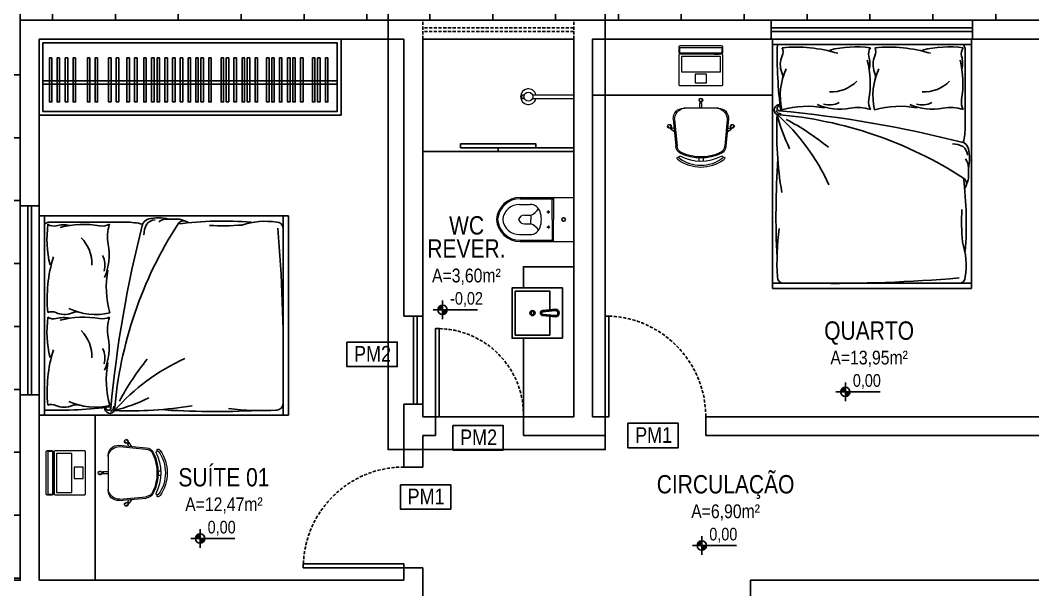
# Model space of a CAD drawing. Header units: millimetres. Extents: x -6300 to 1991, y -4770 to 4545.
# Drawn here: x -2070 to -1265, y -3165 to -2712 of the extents above; entities that cross this region are included whole.
import ezdxf
from ezdxf.enums import TextEntityAlignment as Align

# ---------------------------------------------------------------- set-up
doc = ezdxf.new("R2010")
doc.units = ezdxf.units.MM
doc.header["$LTSCALE"] = 20
doc.header["$MEASUREMENT"] = 0
doc.linetypes.add('HIDDEN2', pattern=[0.1875, 0.125, -0.0625])
doc.layers.get('0').update_dxf_attribs({"linetype": 'CONTINUOUS'})
doc.layers.add('E-Lay-9', color=9, linetype='CONTINUOUS', lineweight=9)
doc.layers.add('E-Txt-W', color=7, linetype='CONTINUOUS', lineweight=20)
for name, color, linetype in [('E-txt-g', 3, 'CONTINUOUS'), ('HIDROSSANITÁRIO', 8, 'CONTINUOUS'), ('MOB', 251, 'CONTINUOUS')]:
    doc.layers.add(name, color=color, linetype=linetype)
doc.styles.add('F2', font='ARIALN.TTF')
doc.styles.add('REG60', font='romans.shx', dxfattribs={"width": 0.8, "height": 0.15})
doc.styles.add('REG80', font='romans.shx', dxfattribs={"width": 0.8, "height": 0.2})
pattern_1 = [(90, (-158294.17, -6555.51), (-50, 1e-14), []), (180, (-158294.17, -6555.51), (-1e-14, -50), [])]

# ---------------------------------------------------------------- blocks, each defined once
blk = doc.blocks.new('TXT-AMB75')
at = {"layer": 'E-txt-g', "style": 'REG80', "width": 0.8, "flags": 8}
blk.add_attdef('TXT', text='', height=0.2, dxfattribs=at).set_placement((0.005, 0.296), align=Align.CENTER)
at = {"layer": 'E-Txt-W', "style": 'REG60', "width": 0.8, "flags": 8}
blk.add_attdef('TXT', text='', height=0.15, dxfattribs=at).set_placement((0.005, 0.027), align=Align.CENTER)
blk = doc.blocks.new('NV')
at = {"color": 4, "linetype": 'ByBlock', "ltscale": 0.5}
for p, q in [((-1.414, -0.142), (-1.414, 0.107)), ((-1.539, -0.018), (-0.953, -0.018))]:
    blk.add_line(p, q, dxfattribs=at)
at = {"color": 4, "ltscale": 2.5}
blk.add_circle((-1.414, -0.018), 0.0622, dxfattribs=at)
at = {"color": 4}
for points in [[(-1.414, -0.018), (-1.458, 0.026), (-1.476, -0.018), (-1.472, 0.006)], [(-1.414, -0.018), (-1.414, 0.045), (-1.458, 0.026), (-1.438, 0.04)], [(-1.414, -0.018), (-1.352, -0.018), (-1.37, -0.062), (-1.357, -0.041)], [(-1.414, -0.018), (-1.37, -0.062), (-1.414, -0.08), (-1.39, -0.075)]]:
    blk.add_solid(points, dxfattribs=at)
at = {"layer": 'E-Txt-W', "color": 4, "ltscale": 2.5, "style": 'F2'}
blk.add_attdef('COTAPISO', (-1.306, 0.073), '', height=0.15, dxfattribs=at)
blk = doc.blocks.new('Cadeira')
at = {"layer": 'E-Lay-9', "color": 8}
for p, q in [((-0.1393, 0), (0.1393, 0)), ((-0.0093, 0.0535), (-0.0093, 0.0769)), ((-0.0075, 0), (-0.0075, 0.0425)), ((-0.0075, 0.0425), (-0.0056, 0.0425)), ((0.0056, 0.0425), (0.0075, 0.0425)), ((0.0075, 0), (0.0075, 0.0425)), ((0.0096, 0.0535), (0.0096, 0.0769)), ((-0.25, -0.1588), (-0.265, -0.1409)), ((-0.2355, -0.1467), (-0.2505, -0.1288)), ((-0.2298, -0.1563), (-0.2313, -0.1575)), ((-0.2144, -0.1618), (-0.2298, -0.1563)), ((-0.2192, -0.0836), (-0.1996, -0.3023)), ((-0.2087, -0.0936), (-0.1898, -0.2982)), ((0.2087, -0.0936), (0.1898, -0.2982)), ((0.2192, -0.0836), (0.1996, -0.3023)), ((0.2144, -0.1618), (0.2298, -0.1563)), ((0.2298, -0.1563), (0.2313, -0.1575)), ((0.2355, -0.1467), (0.2505, -0.1288)), ((0.25, -0.1588), (0.265, -0.1409)), ((-0.2398, -0.1647), (-0.2413, -0.1659)), ((-0.2133, -0.1847), (-0.2413, -0.1659)), ((0.2133, -0.1847), (0.2413, -0.1659)), ((0.2398, -0.1647), (0.2413, -0.1659)), ((-0.0175, -0.3961), (-0.0175, -0.4196)), ((0.0175, -0.3961), (0.0175, -0.4196))]:
    blk.add_line(p, q, dxfattribs=at)
blk.add_lwpolyline([(0.1631, -0.3812, -0.237888), (-0.1631, -0.3812, 0.605717), (-0.1738, -0.3953, 0.122717), (-0.17, -0.4, 0.323529), (0.17, -0.4, 0.122717), (0.1738, -0.3953, 0.605717)], format="xyb", close=True, dxfattribs=at)
for centre in [(0, 0.0466), (-0.2382, -0.1579), (0.2382, -0.1579)]:
    blk.add_circle(centre, 0.005, dxfattribs=at)
for centre, radius, start, end in [((-0.1393, -0.08), 0.08, 90, 182.56924), ((0.0001, 0.0652), 0.015, 281.63338, 257.45365), ((0, 0.0475), 0.0075, 221.81031, 318.18969), ((0.1393, -0.08), 0.08, 357.43076, 90), ((-0.1202, -0.0886), 0.0887, 95.59249, 183.25223), ((0.1202, -0.0886), 0.0887, 356.74777, 84.40751), ((-0.2502, -0.1438), 0.015, 322.54635, 298.36662), ((-0.2388, -0.1573), 0.0075, 261.81031, 358.18969), ((0.2388, -0.1573), 0.0075, 181.81031, 278.18969), ((0.2502, -0.1438), 0.015, 241.63338, 217.45365), ((-0.1299, -0.296), 0.07, 185.12125, 243.60471), ((-0.1201, -0.2918), 0.07, 185.2999, 245.73609), ((0.1201, -0.2918), 0.07, 294.26391, 354.7001), ((0.1299, -0.296), 0.07, 296.39529, 354.87875), ((-0.1819, -0.3961), 0.00782, 29.81088, 225.32554), ((-0.1625, -0.39), 0.0275, 205.14546, 233.45713), ((-0.1625, -0.39), 0.0125, 205.14546, 233.1301), ((0, -0.0343), 0.3622, 243.60471, 296.39529), ((0, -0.0254), 0.3622, 245.73609, 294.26391), ((0.1819, -0.3961), 0.00782, 314.67446, 150.18912), ((0.1625, -0.39), 0.0275, 306.54287, 334.85454), ((0, -0.1648), 0.3052, 234.12379, 305.87621)]:
    blk.add_arc(centre, radius, start, end, dxfattribs=at)
blk = doc.blocks.new('Notebook')
at = {"layer": 'E-Lay-9', "color": 8}
for p, q in [((-0.175, 0.305), (-0.175, 0.3)), ((-0.175, 0.3), (-0.175, 0.265)), ((0.165, 0.315), (-0.165, 0.315)), ((-0.165, 0.255), (0.165, 0.255)), ((0.175, 0.3), (0.175, 0.305)), ((0.175, 0.265), (0.175, 0.3))]:
    blk.add_line(p, q, dxfattribs=at)
for points in [[(-0.165, 0), (0.165, 0, 0.414214), (0.175, 0.01), (0.175, 0.24, 0.414214), (0.165, 0.25), (-0.165, 0.25, 0.414214), (-0.175, 0.24), (-0.175, 0.01, 0.414214)], [(-0.165, 0.26), (0.165, 0.26, 0.414214), (0.17, 0.265), (0.17, 0.295, 0.414214), (0.165, 0.3), (-0.165, 0.3, 0.414214), (-0.17, 0.295), (-0.17, 0.265, 0.414214)]]:
    blk.add_lwpolyline(points, format="xyb", close=True, dxfattribs=at)
for points in [[(-0.105, 0.25), (-0.145, 0.25), (-0.145, 0.255), (-0.105, 0.255)], [(0.105, 0.25), (0.145, 0.25), (0.145, 0.255), (0.105, 0.255)], [(-0.155, 0.11), (0.155, 0.11), (0.155, 0.23), (-0.155, 0.23)], [(-0.045, 0.02), (0.045, 0.02), (0.045, 0.09), (-0.045, 0.09)]]:
    blk.add_lwpolyline(points, close=True, dxfattribs=at)
for centre, start, end in [((-0.165, 0.305), 90, 180), ((-0.165, 0.265), 180, 270), ((0.165, 0.305), 0, 90), ((0.165, 0.265), 270, 360)]:
    blk.add_arc(centre, 0.01, start, end, dxfattribs=at)
blk = doc.blocks.new('CUBA QUADRADA-flat-4-flat-1')
at = {"layer": 'MOB'}
blk.add_lwpolyline([(0, -0.2), (0.4, -0.2), (0.4, 0.2), (0, 0.2)], close=True, dxfattribs=at)
blk.add_lwpolyline([(0.1, -0.0255), (0.1, -0.175), (0.375, -0.175), (0.375, 0.175), (0.1, 0.175), (0.1, 0.0255)], dxfattribs=at)
for points in [[(0.155, -0.02), (0.055, -0.03, -1), (0.055, 0.03), (0.155, 0.02, -1)], [(0.155, -0.01), (0.055, -0.02, -1), (0.055, 0.02), (0.155, 0.01, -1)]]:
    blk.add_lwpolyline(points, format="xyb", close=True, dxfattribs=at)
for radius in [0.02, 0.0125]:
    blk.add_circle((0.2375, 0), radius, dxfattribs=at)
blk = doc.blocks.new('vaso-s')
at = {"color": 8}
for start, end in [(0, 180), (180, 0)]:
    blk.add_arc((0.08, 0), 0.0143, start, end, dxfattribs=at)
at = {"layer": 'E-Lay-9', "color": 8}
for p, q in [((0, 0.17), (0, 0)), ((0.4256, 0.175), (0.005, 0.175)), ((0.16, 0.17), (0.16, 0.17)), ((0.16, 0.17), (0.16, 0)), ((0.4256, 0.165), (0.165, 0.165)), ((0.17, 0), (0.17, 0.16)), ((0.4306, 0.12), (0.3459, 0.12)), ((0.2134, 0.06), (0.1891, 0.06)), ((0.2013, 0.0479), (0.2013, 0.0722)), ((0.3406, 0.035), (0.3406, 0)), ((0.3906, 0.035), (0.3406, 0.035)), ((0, -0.17), (0, 0)), ((0.16, -0.17), (0.16, 0)), ((0.17, 0), (0.17, -0.1601)), ((0.2134, -0.06), (0.1891, -0.06)), ((0.2013, -0.0479), (0.2013, -0.0722)), ((0.3406, -0.035), (0.3406, 0)), ((0.3906, -0.035), (0.3406, -0.035)), ((0.4306, -0.12), (0.3459, -0.12)), ((0.4256, -0.175), (0.005, -0.175)), ((0.16, -0.17), (0.16, -0.17)), ((0.4256, -0.165), (0.165, -0.165))]:
    blk.add_line(p, q, dxfattribs=at)
for centre in [(0.2013, 0.06), (0.2013, -0.06)]:
    blk.add_circle(centre, 0.005, dxfattribs=at)
for centre, radius, start, end in [((0.005, 0.17), 0.005, 90, 180), ((0.155, 0.17), 0.005, 0, 90), ((0.165, 0.17), 0.00495, 180, 270), ((0.165, 0.16), 0.00495, 0, 90), ((0.4256, -0.015), 0.19, 4.52806, 90), ((0.4256, -0.015), 0.18, 4.78019, 90), ((0.3459, 0.0375), 0.0825, 90, 163.03545), ((0.3754, 0.1358), 0.1066, 206.93947, 250.96472), ((0.4306, -0.015), 0.135, 6.37937, 90), ((0.518, -0.015), 0.2624, 163.03545, 176.7233), ((0.3906, -0.015), 0.05, 17.4576, 90), ((0.518, 0.015), 0.2624, 183.2767, 196.96455), ((0.3459, -0.0375), 0.0825, 196.96455, 270), ((0.3754, -0.1358), 0.1066, 109.03528, 153.06053), ((0.3906, 0.015), 0.05, 270, 342.5424), ((0.4256, 0.015), 0.19, 270, 355.47194), ((0.4256, 0.015), 0.18, 270, 355.21981), ((0.4306, 0.015), 0.135, 270, 353.62063), ((0.165, -0.1601), 0.00495, 270, 0), ((0.005, -0.17), 0.005, 180, 270), ((0.155, -0.17), 0.005, 270, 0), ((0.165, -0.17), 0.00495, 90, 180)]:
    blk.add_arc(centre, radius, start, end, dxfattribs=at)
blk = doc.blocks.new('Chuveiro')
at = {"layer": 'E-Lay-9', "color": 8}
for p, q in [((-0.0311, 0.0156), (-0.3604, 0.0156)), ((0.0509, 0.0156), (0.0311, 0.0156)), ((0.0509, 0.0156), (0.0509, -0.0156)), ((-0.0311, -0.0156), (-0.3604, -0.0156)), ((0.0509, -0.0156), (0.0311, -0.0156))]:
    blk.add_line(p, q, dxfattribs=at)
blk.add_circle((0, 0), 0.0348, dxfattribs=at)
for centre, radius, start, end in [((0, 0), 0.0624, 194.4775, 165.5225), ((0.0093, 0), 0.0444, 339.42663, 20.57337)]:
    blk.add_arc(centre, radius, start, end, dxfattribs=at)

msp = doc.modelspace()

# ---------------------------------------------------------------- hatches: boundary and pattern name
at = {"layer": 'HIDROSSANITÁRIO', "linetype": 'Continuous'}
h = msp.add_hatch(dxfattribs=at)
h.set_pattern_fill('PATIO3', color=8, scale=60, style=0, pattern_type=2)
h.set_pattern_definition([(243.4349, (-158282.17, -6495.51), (60.0000786, 59.9999495), [20.1246, -114.03948]), (153.4349, (-158270.17, -6501.51), (59.9999495, -60.0000786), [13.41642, -120.74766]), (153.4349, (-158255.17, -6501.51), (59.9999495, -60.0000786), [13.41642, -120.74766]), (243.4349, (-158267.17, -6495.51), (60.0000786, 59.9999495), [6.70818, -127.4559]), (153.4349, (-158240.17, -6501.51), (59.9999495, -60.0000786), [13.41642, -120.74766]), (243.4349, (-158252.17, -6495.51), (60.0000786, 59.9999495), [13.41642, -120.74766]), (158.1986, (-158234.171, -6496.709), (-180.0000164, 59.9999946), [3.23112, -319.87878]), (243.4349, (-158237.17, -6495.51), (60.0000786, 59.9999495), [6.70818, -127.4559]), (154.9831, (-158234.171, -6511.7094), (-779.99997481, 360.000110015), [9.93174, -983.24496]), (63.4349, (-158252.17, -6525.51), (-60.0000786, -59.9999495), [20.1246, -114.03948]), (153.4349, (-158246.17, -6513.51), (59.9999495, -60.0000786), [13.41642, -120.74766]), (63.4349, (-158267.17, -6525.51), (-60.0000786, -59.9999495), [6.70818, -127.4559]), (153.4349, (-158261.17, -6513.51), (59.9999495, -60.0000786), [13.41642, -120.74766]), (153.4349, (-158276.17, -6513.51), (59.9999495, -60.0000786), [13.41642, -120.74766]), (63.4349, (-158282.17, -6525.51), (-60.0000786, -59.9999495), [20.1246, -114.03948]), (63.4349, (-158243.17, -6537.51), (-60.0000786, -59.9999495), [20.1246, -114.03948]), (153.4349, (-158237.17, -6525.51), (59.9999495, -60.0000786), [13.41642, -120.74766]), (153.4349, (-158252.17, -6525.51), (59.9999495, -60.0000786), [13.41642, -120.74766]), (63.4349, (-158273.17, -6537.51), (-60.0000786, -59.9999495), [13.41642, -120.74766]), (153.4349, (-158267.17, -6525.51), (59.9999495, -60.0000786), [13.41642, -120.74766]), (153.4349, (-158282.17, -6525.51), (59.9999495, -60.0000786), [13.41642, -120.74766]), (63.4349, (-158294.17, -6549.51), (-60.0000786, -59.9999495), [20.1246, -114.03948]), (153.4349, (-158234.17, -6534.51), (59.9999495, -60.0000786), [6.70818, -127.4559]), (153.4349, (-158243.17, -6537.51), (59.9999495, -60.0000786), [13.41642, -120.74766]), (153.4349, (-158258.17, -6537.51), (59.9999495, -60.0000786), [13.41642, -120.74766]), (153.4349, (-158273.17, -6537.51), (59.9999495, -60.0000786), [13.41642, -120.74766]), (153.4349, (-158288.17, -6537.51), (59.9999495, -60.0000786), [6.70818, -127.4559]), (153.4349, (-158234.17, -6549.51), (59.9999495, -60.0000786), [13.41642, -120.74766]), (63.4349, (-158252.17, -6555.51), (-60.0000786, -59.9999495), [13.41642, -120.74766]), (153.4349, (-158249.17, -6549.51), (59.9999495, -60.0000786), [13.41642, -120.74766]), (243.4349, (-158276.17, -6543.51), (60.0000786, 59.9999495), [13.41642, -120.74766]), (153.4349, (-158264.17, -6549.51), (59.9999495, -60.0000786), [13.41642, -120.74766]), (153.4349, (-158279.17, -6549.51), (59.9999495, -60.0000786), [13.41642, -120.74766]), (154.9831, (-158285.171, -6501.5094), (-779.99997481, 360.000110015), [9.93174, -983.24496]), (158.1986, (-158291.171, -6513.509), (-180.0000164, 59.9999946), [3.23112, -319.87878]), (243.4349, (-158255.17, -6531.51), (60.0000786, 59.9999495), [20.1246, -114.03948]), (63.4349, (-158261.17, -6513.51), (-60.0000786, -59.9999495), [6.70818, -127.4559])])
h.paths.add_polyline_path([(-2684.708, -3137.168), (-2569.31, -3137.274), (-2569.708, -3137.168), (-2569.718, -2562.24), (-1149.708, -2562.24), (-1149.708, -2447.168), (-1149.708, -2077.168), (-1513.283, -2077.168), (-1516.936, -2117.168), (-1527.283, -2153.485), (-1547.63, -2184.338), (-1580.967, -2217.588), (-1616.68, -2238.198), (-1653.909, -2249.197), (-1676.688, -2251.398), (-2684.708, -2251.398)])
h.paths.add_polyline_path([(-1778.299, -2460.83), (-1730.365, -2488.419), (-1492.577, -2483.052), (-1372.476, -2480.258), (-1336.859, -2469.952), (-1324.644, -2401.076), (-1325.813, -2353.775), (-1336.112, -2321.369), (-1347.614, -2304.043), (-1426.348, -2295.734), (-1653.57, -2292.825), (-1719.591, -2296.372), (-1781.491, -2310.505), (-1785.903, -2344.296), (-1785.833, -2443.473), (-1781.029, -2460.254)], flags=16)
h.paths.add_polyline_path([(-2014.328, -2428.812), (-2014.328, -2425.079), (-2015.756, -2425.364), (-2016.967, -2426.173)], flags=24)
h.paths.add_polyline_path([(-2014.328, -2428.812), (-2016.967, -2426.173), (-2017.776, -2427.384), (-2018.061, -2428.812)], flags=24)
h.paths.add_polyline_path([(-2014.328, -2428.812), (-2010.596, -2428.812), (-2010.88, -2430.24), (-2011.689, -2431.451)], flags=24)
h.paths.add_polyline_path([(-2014.328, -2428.812), (-2011.689, -2431.451), (-2012.9, -2432.26), (-2014.328, -2432.544)], flags=24)
edge = h.paths.add_edge_path(flags=16)
edge.add_line((-2014.328, -2436.277), (-2014.328, -2421.347))
edge = h.paths.add_edge_path(flags=16)
edge.add_arc((-2014.328, -2428.812), 3.732, 0, 360)
edge = h.paths.add_edge_path(flags=16)
edge.add_line((-2021.793, -2428.812), (-1986.681, -2428.812))
h.paths.add_polyline_path([(-2011.361, -2429.701), (-1979.24, -2429.701), (-1979.24, -2411.672), (-2011.361, -2411.672)], flags=24)
h.paths.add_polyline_path([(-2048.842, -2391.397), (-1941.943, -2391.397), (-1941.943, -2368.766), (-2048.842, -2368.766)], flags=24)
h.paths.add_polyline_path([(-2029.499, -2412.463), (-1961.286, -2412.463), (-1961.286, -2392.748), (-2029.499, -2392.748)], flags=24)
h.paths.add_polyline_path([(-2582.402, -2460.827), (-2534.468, -2488.415), (-2296.68, -2483.049), (-2176.579, -2480.255), (-2140.962, -2469.949), (-2128.748, -2401.072), (-2129.916, -2353.772), (-2140.215, -2321.366), (-2151.717, -2304.04), (-2230.452, -2295.731), (-2457.673, -2292.822), (-2523.695, -2296.369), (-2585.594, -2310.502), (-2590.007, -2344.292), (-2589.936, -2443.469), (-2585.132, -2460.25)], flags=16)
h.paths.add_polyline_path([(-2661.5, -2412.762), (-2621.471, -2412.762), (-2621.471, -2432.229), (-2661.5, -2432.229)], flags=16)
h.paths.add_polyline_path([(-2681.202, -2614.344), (-2681.202, -2314.344), (-2684.202, -2314.344), (-2684.202, -2614.344)], flags=16)
h.paths.add_polyline_path([(-2681.202, -3064.709), (-2681.202, -2714.344), (-2684.202, -2714.344), (-2684.202, -3064.709)], flags=16)
h.paths.add_polyline_path([(-2661.5, -2829.146), (-2621.471, -2829.146), (-2621.471, -2848.613), (-2661.5, -2848.613)], flags=16)
h.paths.add_polyline_path([(-2039.604, -2472.32), (-1931.699, -2472.32), (-1931.699, -2451.877), (-2039.604, -2451.877)], flags=24)
h.paths.add_polyline_path([(-2052.038, -2455.539), (-1906.714, -2455.539), (-1906.714, -2439.217), (-2052.038, -2439.217)], flags=24)
h.paths.add_polyline_path([(-1275.216, -2118.684), (-1097.316, -2118.684), (-1097.316, -2091.463), (-1275.216, -2091.463)], flags=9)
at = {"layer": 'HIDROSSANITÁRIO'}
h = msp.add_hatch(dxfattribs=at)
h.set_pattern_fill('ANSI37,_O', color=8, scale=400, angle=45)
h.set_pattern_definition(pattern_1)
h.paths.add_polyline_path([(-2569.718, -2562.168), (-2069.708, -2562.168), (-2069.708, -3157.168), (-2223.921, -3157.168), (-2334.38, -3267.628), (-2334.38, -3367.504), (-2419.719, -3367.504), (-2419.719, -3137.168), (-2569.31, -3137.274)])
h.paths.add_polyline_path([(-2567.69, -2896.793), (-2542.442, -2879.835), (-2372.044, -2877.916), (-2221.583, -2877.558), (-2129.486, -2880.639), (-2115.385, -2892.523), (-2112.284, -2933.019), (-2110.521, -3001.82), (-2116.69, -3051.999), (-2127.706, -3066.525), (-2281.494, -3071.366), (-2516.866, -3066.452), (-2560.58, -3060.568), (-2577.074, -3020.258)])
h.paths.add_polyline_path([(-2112.284, -2927.358), (-2072.255, -2927.358), (-2072.255, -2946.825), (-2112.284, -2946.825)], flags=16)
h.paths.add_polyline_path([(-2441.475, -2832.631), (-2253.859, -2832.631), (-2253.859, -2810.001), (-2441.475, -2810.001)], flags=24)
h.paths.add_polyline_path([(-2381.774, -2853.697), (-2313.561, -2853.697), (-2313.561, -2833.982), (-2381.774, -2833.982)], flags=24)
h.paths.add_polyline_path([(-2366.603, -2870.046), (-2366.603, -2866.314), (-2368.031, -2866.598), (-2369.242, -2867.407)], flags=24)
h.paths.add_polyline_path([(-2366.603, -2870.046), (-2369.242, -2867.407), (-2370.051, -2868.618), (-2370.335, -2870.046)], flags=24)
h.paths.add_polyline_path([(-2366.603, -2870.046), (-2362.87, -2870.046), (-2363.154, -2871.474), (-2363.963, -2872.685)], flags=24)
h.paths.add_polyline_path([(-2366.603, -2870.046), (-2363.963, -2872.685), (-2365.174, -2873.494), (-2366.603, -2873.778)], flags=24)
edge = h.paths.add_edge_path(flags=16)
edge.add_line((-2366.603, -2877.511), (-2366.603, -2862.581))
edge = h.paths.add_edge_path(flags=16)
edge.add_arc((-2366.603, -2870.046), 3.732, 0, 360)
edge = h.paths.add_edge_path(flags=16)
edge.add_line((-2374.068, -2870.046), (-2338.956, -2870.046))
h.paths.add_polyline_path([(-2363.636, -2870.935), (-2331.514, -2870.935), (-2331.514, -2852.907), (-2363.636, -2852.907)], flags=24)
h.paths.add_polyline_path([(-2562.037, -2787.346), (-2514.103, -2814.934), (-2276.315, -2809.568), (-2156.214, -2806.773), (-2120.597, -2796.467), (-2108.382, -2727.591), (-2109.551, -2680.29), (-2119.85, -2647.884), (-2131.352, -2630.558), (-2210.086, -2622.249), (-2437.308, -2619.34), (-2503.329, -2622.888), (-2565.229, -2637.021), (-2569.641, -2670.811), (-2569.571, -2769.988), (-2564.767, -2786.769)], flags=16)
h.paths.add_polyline_path([(-2469.719, -2592.168), (-2419.719, -2592.168), (-2419.719, -2562.168), (-2469.719, -2562.168)])
h.paths.add_polyline_path([(-2469.719, -3137.168), (-2419.719, -3137.168), (-2419.719, -3107.168), (-2469.719, -3107.168)], flags=16)
h.paths.add_polyline_path([(-2314.253, -3218.608), (-2313.94, -3218.737), (-2313.825, -3218.458), (-2314.137, -3218.329)], flags=24)
h.paths.add_polyline_path([(-2376.72, -2577.411), (-2376.72, -2576.923), (-2377.022, -2576.923), (-2377.022, -2577.411)], flags=24)
h = msp.add_hatch(dxfattribs=at)
h.set_pattern_fill('ANSI37,_O', color=8, scale=400, angle=45)
h.set_pattern_definition(pattern_1)
h.paths.add_polyline_path([(-2069.708, -2712.168), (-1149.708, -2712.168), (-1149.708, -2562.168), (-2069.708, -2562.168)])
h.paths.add_polyline_path([(-1629.749, -2640.238), (-1541.702, -2640.238), (-1541.702, -2618.368), (-1629.749, -2618.368)], flags=24)
h.paths.add_polyline_path([(-1619.832, -2661.679), (-1551.619, -2661.679), (-1551.619, -2641.964), (-1619.832, -2641.964)], flags=24)
h.paths.add_polyline_path([(-1604.661, -2678.028), (-1604.661, -2674.296), (-1606.09, -2674.58), (-1607.3, -2675.389)], flags=24)
h.paths.add_polyline_path([(-1604.661, -2678.028), (-1607.3, -2675.389), (-1608.11, -2676.6), (-1608.394, -2678.028)], flags=24)
h.paths.add_polyline_path([(-1604.661, -2678.028), (-1600.929, -2678.028), (-1601.213, -2679.457), (-1602.022, -2680.667)], flags=24)
h.paths.add_polyline_path([(-1604.661, -2678.028), (-1602.022, -2680.667), (-1603.233, -2681.477), (-1604.661, -2681.761)], flags=24)
edge = h.paths.add_edge_path(flags=16)
edge.add_line((-1604.661, -2685.493), (-1604.661, -2670.563))
edge = h.paths.add_edge_path(flags=16)
edge.add_arc((-1604.661, -2678.028), 3.732, 0, 360)
edge = h.paths.add_edge_path(flags=16)
edge.add_line((-1612.126, -2678.028), (-1577.014, -2678.028))
h.paths.add_polyline_path([(-1601.694, -2678.917), (-1569.573, -2678.917), (-1569.573, -2660.889), (-1601.694, -2660.889)], flags=24)
h.paths.add_polyline_path([(-1759.578, -2582.168), (-1739.578, -2582.168), (-1739.578, -2562.168), (-1759.578, -2562.168)], flags=16)
h.paths.add_polyline_path([(-1454.684, -2582.168), (-1434.684, -2582.168), (-1434.684, -2562.168), (-1454.684, -2562.168)], flags=16)
h.paths.add_polyline_path([(-1413.46, -2685.904), (-1373.431, -2685.904), (-1373.431, -2705.371), (-1413.46, -2705.371)], flags=16)
h.paths.add_polyline_path([(-1713.121, -2685.236), (-1673.092, -2685.236), (-1673.092, -2704.703), (-1713.121, -2704.703)], flags=16)
h.paths.add_polyline_path([(-2069.708, -2582.168), (-2049.708, -2582.168), (-2049.708, -2562.168), (-2069.708, -2562.168)], flags=17)

# ---------------------------------------------------------------- linework, layer by layer
at = {"layer": 'HIDROSSANITÁRIO', "color": 8, "linetype": 'Continuous'}
for p, q in [((-2069.708, -2712.168), (-2069.708, -2859.668)), ((-1472.567, -2712.168), (-2069.708, -2712.168)), ((-1312.567, -2712.168), (-1472.567, -2712.168)), ((-1472.567, -2727.168), (-1472.567, -2712.168)), ((-1149.708, -2712.168), (-1312.567, -2712.168)), ((-1312.567, -2727.168), (-1312.567, -2712.168)), ((-1312.567, -2718.168), (-1472.567, -2718.168)), ((-2054.708, -2727.168), (-2054.708, -2859.668)), ((-1764.708, -2727.168), (-2054.708, -2727.168)), ((-1764.708, -2727.168), (-1764.708, -2947.168)), ((-1629.708, -2727.168), (-1749.708, -2727.168)), ((-1749.708, -2727.168), (-1749.708, -2947.168)), ((-1629.708, -2727.168), (-1629.708, -2938.624)), ((-1629.708, -2727.168), (-1629.708, -3027.168)), ((-1472.567, -2727.168), (-1614.708, -2727.168)), ((-1614.708, -2727.168), (-1614.708, -3027.168)), ((-1614.708, -2727.168), (-1614.708, -3027.168)), ((-1312.567, -2721.168), (-1472.567, -2721.168)), ((-1312.567, -2727.168), (-1472.567, -2727.168)), ((-1149.708, -2727.168), (-1312.567, -2727.168)), ((-1629.708, -2816.425), (-1749.708, -2816.425)), ((-2069.708, -2859.668), (-2069.708, -3009.668)), ((-2069.708, -2859.668), (-2054.708, -2859.668)), ((-2063.708, -2859.668), (-2063.708, -3009.668)), ((-2060.708, -2859.668), (-2060.708, -3009.668)), ((-2054.708, -2859.668), (-2054.708, -3009.668)), ((-1749.708, -2947.168), (-1764.708, -2947.168)), ((-1749.708, -2947.168), (-1749.708, -3017.168)), ((-2069.708, -3009.668), (-2069.708, -3157.168)), ((-2069.708, -3009.668), (-2054.708, -3009.668)), ((-2054.708, -3009.668), (-2054.708, -3157.168)), ((-1764.708, -3017.168), (-1764.708, -3067.168)), ((-1749.708, -3017.168), (-1764.708, -3017.168)), ((-1749.708, -3017.168), (-1749.708, -3027.168)), ((-1739.708, -3027.168), (-1749.708, -3027.168)), ((-1739.708, -3027.168), (-1739.708, -3042.168)), ((-1739.708, -3027.168), (-1669.692, -3027.168)), ((-1629.708, -3027.168), (-1669.708, -3027.168)), ((-1669.708, -3027.168), (-1669.708, -3042.168)), ((-1604.708, -3027.168), (-1614.708, -3027.168)), ((-1604.708, -3027.168), (-1604.708, -3042.168)), ((-1149.708, -3027.168), (-1524.708, -3027.168)), ((-1524.708, -3027.168), (-1524.708, -3042.168)), ((-1749.708, -3042.168), (-1749.708, -3067.168)), ((-1739.708, -3042.168), (-1749.708, -3042.168)), ((-1604.708, -3042.168), (-1669.708, -3042.168)), ((-1149.708, -3042.168), (-1524.708, -3042.168)), ((-1749.708, -3067.168), (-1764.708, -3067.168)), ((-1764.708, -3147.168), (-1764.708, -3157.168)), ((-1749.708, -3147.168), (-1764.708, -3147.168)), ((-1749.708, -3147.168), (-1749.708, -3172.168)), ((-2069.708, -3157.168), (-2223.921, -3157.168)), ((-1764.708, -3157.168), (-2054.708, -3157.168)), ((-1239.708, -3157.168), (-1489.158, -3157.168)), ((-1489.158, -3157.168), (-1489.158, -3172.168))]:
    msp.add_line(p, q, dxfattribs=at)
at = {"layer": 'HIDROSSANITÁRIO', "color": 8, "linetype": 'HIDDEN2'}
for p, q in [((-1749.708, -2727.168), (-1749.708, -2712.168)), ((-1629.708, -2727.168), (-1629.708, -2712.168)), ((-1629.708, -2718.168), (-1749.708, -2718.168)), ((-1629.708, -2721.168), (-1749.708, -2721.168))]:
    msp.add_line(p, q, dxfattribs=at)
at = {"layer": 'HIDROSSANITÁRIO', "color": 8}
for p, q in [((-1313.429, -2727.168), (-1471.706, -2727.168)), ((-1471.706, -2727.168), (-1471.706, -2925.322)), ((-1313.429, -2727.168), (-1313.429, -2925.322)), ((-1471.706, -2731.418), (-1313.429, -2731.418)), ((-1318.37, -2796.207), (-1318.37, -2735.371)), ((-1315.899, -2837.984), (-1315.899, -2828.286)), ((-1316.205, -2839.694), (-1318.37, -2845.565)), ((-2054.708, -2867.626), (-1856.554, -2867.626)), ((-2054.708, -2867.626), (-2054.708, -3025.903)), ((-2050.458, -3025.903), (-2050.458, -2867.626)), ((-1985.669, -2872.567), (-2046.504, -2872.567)), ((-1943.892, -2870.097), (-1953.589, -2870.097)), ((-1942.182, -2870.402), (-1936.311, -2872.567)), ((-1860.804, -3025.903), (-1860.804, -2867.626)), ((-1856.554, -3025.903), (-1856.554, -2867.626)), ((-1471.706, -2921.072), (-1313.429, -2921.072)), ((-1471.706, -2925.322), (-1313.429, -2925.322)), ((-2054.708, -3025.903), (-1856.554, -3025.903))]:
    msp.add_line(p, q, dxfattribs=at)
at = {"layer": 'HIDROSSANITÁRIO', "color": 8, "ltscale": 0.5}
for p, q in [((-2051.708, -2760.328), (-1817.708, -2760.328)), ((-2051.708, -2762.828), (-1817.708, -2762.828))]:
    msp.add_line(p, q, dxfattribs=at)
at = {"layer": 'HIDROSSANITÁRIO', "color": 8}
for points in [[(-2569.718, -2562.168), (-2069.708, -2562.168), (-2069.708, -3157.168), (-2223.921, -3157.168), (-2334.38, -3267.628), (-2334.38, -3367.504), (-2419.719, -3367.504), (-2419.719, -3137.168), (-2569.31, -3137.274), (-2569.718, -2562.168)], [(-1669.708, -2924.854), (-1669.708, -2908.08), (-1629.708, -2908.08), (-1629.708, -3027.168), (-1669.708, -3027.168), (-1669.708, -2964.854)]]:
    msp.add_lwpolyline(points, dxfattribs=at)
for points in [[(-2069.708, -2712.168), (-1149.708, -2712.168), (-1149.708, -2562.168), (-2069.708, -2562.168)], [(-2054.708, -2727.168), (-1814.708, -2727.168), (-1814.708, -2787.562), (-2054.708, -2787.562)], [(-1614.708, -2771.644), (-1614.708, -2727.168), (-1471.706, -2727.168), (-1471.706, -2771.644)], [(-2051.708, -2730.168), (-1817.708, -2730.168), (-1817.708, -2784.562), (-2051.708, -2784.562)], [(-1659.708, -2813.425), (-1719.708, -2813.425), (-1719.708, -2810.425), (-1659.708, -2810.425)], [(-1629.708, -2816.425), (-1689.708, -2816.425), (-1689.708, -2813.425), (-1629.708, -2813.425)], [(-1764.708, -3147.168), (-1844.708, -3147.168), (-1844.708, -3144.168), (-1764.708, -3144.168)]]:
    msp.add_lwpolyline(points, close=True, dxfattribs=at)
at = {"layer": 'HIDROSSANITÁRIO', "color": 7, "linetype": 'Continuous', "elevation": 182.961}
msp.add_lwpolyline([(-1604.661, -2685.493), (-1777.333, -2685.493), (-1777.333, -3053.269), (-1604.661, -3053.269)], close=True, dxfattribs=at)
at = {"layer": 'HIDROSSANITÁRIO', "color": 8, "ltscale": 0.5}
for points in [[(-2044.586, -2742.104), (-2046.586, -2742.104), (-2046.586, -2777.104), (-2044.586, -2777.104)], [(-2038.43, -2742.104), (-2040.43, -2742.104), (-2040.43, -2777.104), (-2038.43, -2777.104)], [(-2031.925, -2742.104), (-2033.925, -2742.104), (-2033.925, -2777.104), (-2031.925, -2777.104)], [(-2025.769, -2742.104), (-2027.769, -2742.104), (-2027.769, -2777.104), (-2025.769, -2777.104)], [(-2014.395, -2742.104), (-2016.395, -2742.104), (-2016.395, -2777.104), (-2014.395, -2777.104)], [(-2008.239, -2742.104), (-2010.239, -2742.104), (-2010.239, -2777.104), (-2008.239, -2777.104)], [(-1997.595, -2742.104), (-1999.595, -2742.104), (-1999.595, -2777.104), (-1997.595, -2777.104)], [(-1991.439, -2742.104), (-1993.439, -2742.104), (-1993.439, -2777.104), (-1991.439, -2777.104)], [(-1983.023, -2742.104), (-1985.023, -2742.104), (-1985.023, -2777.104), (-1983.023, -2777.104)], [(-1976.867, -2742.104), (-1978.867, -2742.104), (-1978.867, -2777.104), (-1976.867, -2777.104)], [(-1969.559, -2742.104), (-1971.559, -2742.104), (-1971.559, -2777.104), (-1969.559, -2777.104)], [(-1963.403, -2742.104), (-1965.403, -2742.104), (-1965.403, -2777.104), (-1963.403, -2777.104)], [(-1960.965, -2742.104), (-1958.965, -2742.104), (-1958.965, -2777.104), (-1960.965, -2777.104)], [(-1954.809, -2742.104), (-1952.809, -2742.104), (-1952.809, -2777.104), (-1954.809, -2777.104)], [(-1948.653, -2742.104), (-1946.653, -2742.104), (-1946.653, -2777.104), (-1948.653, -2777.104)], [(-1942.496, -2742.104), (-1940.496, -2742.104), (-1940.496, -2777.104), (-1942.496, -2777.104)], [(-1936.34, -2742.104), (-1934.34, -2742.104), (-1934.34, -2777.104), (-1936.34, -2777.104)], [(-1930.184, -2742.104), (-1928.184, -2742.104), (-1928.184, -2777.104), (-1930.184, -2777.104)], [(-1924.084, -2742.104), (-1926.084, -2742.104), (-1926.084, -2777.104), (-1924.084, -2777.104)], [(-1917.928, -2742.104), (-1919.928, -2742.104), (-1919.928, -2777.104), (-1917.928, -2777.104)], [(-1910.094, -2742.104), (-1908.094, -2742.104), (-1908.094, -2777.104), (-1910.094, -2777.104)], [(-1903.994, -2742.104), (-1905.994, -2742.104), (-1905.994, -2777.104), (-1903.994, -2777.104)], [(-1897.838, -2742.104), (-1899.838, -2742.104), (-1899.838, -2777.104), (-1897.838, -2777.104)], [(-1893.352, -2742.104), (-1891.352, -2742.104), (-1891.352, -2777.104), (-1893.352, -2777.104)], [(-1887.252, -2742.104), (-1889.252, -2742.104), (-1889.252, -2777.104), (-1887.252, -2777.104)], [(-1881.096, -2742.104), (-1883.096, -2742.104), (-1883.096, -2777.104), (-1881.096, -2777.104)], [(-1873.933, -2742.104), (-1871.933, -2742.104), (-1871.933, -2777.104), (-1873.933, -2777.104)], [(-1867.833, -2742.104), (-1869.833, -2742.104), (-1869.833, -2777.104), (-1867.833, -2777.104)], [(-1861.677, -2742.104), (-1863.677, -2742.104), (-1863.677, -2777.104), (-1861.677, -2777.104)], [(-1857.191, -2742.104), (-1855.191, -2742.104), (-1855.191, -2777.104), (-1857.191, -2777.104)], [(-1851.091, -2742.104), (-1853.091, -2742.104), (-1853.091, -2777.104), (-1851.091, -2777.104)], [(-1844.935, -2742.104), (-1846.935, -2742.104), (-1846.935, -2777.104), (-1844.935, -2777.104)], [(-1837.433, -2742.104), (-1835.433, -2742.104), (-1835.433, -2777.104), (-1837.433, -2777.104)], [(-1831.333, -2742.104), (-1833.333, -2742.104), (-1833.333, -2777.104), (-1831.333, -2777.104)], [(-1825.177, -2742.104), (-1827.177, -2742.104), (-1827.177, -2777.104), (-1825.177, -2777.104)]]:
    msp.add_lwpolyline(points, close=True, dxfattribs=at)
at = {"layer": 'HIDROSSANITÁRIO', "color": 8, "linetype": 'Continuous'}
for points in [[(-1757.208, -3017.168), (-1754.208, -3017.168), (-1754.208, -2947.168), (-1757.208, -2947.168)], [(-1739.708, -3027.168), (-1736.708, -3027.168), (-1736.708, -2957.168), (-1739.708, -2957.168)]]:
    msp.add_lwpolyline(points, close=True, dxfattribs=at)
at = {"layer": 'HIDROSSANITÁRIO', "color": 8}
for points, elevation in [([(-1604.708, -3027.168), (-1604.708, -2947.168), (-1601.708, -2947.168), (-1601.708, -3027.168)], 89.274), ([(-1810.072, -2967.925), (-1770.043, -2967.925), (-1770.043, -2987.392), (-1810.072, -2987.392)], 182.961), ([(-2010.232, -3157.168), (-2054.708, -3157.168), (-2054.708, -3025.903), (-2010.232, -3025.903)], 182.961), ([(-1725.739, -3034.252), (-1685.71, -3034.252), (-1685.71, -3053.718), (-1725.739, -3053.718)], 182.961), ([(-1586.561, -3032.413), (-1546.532, -3032.413), (-1546.532, -3051.88), (-1586.561, -3051.88)], 365.922), ([(-1767.546, -3081.23), (-1727.517, -3081.23), (-1727.517, -3100.697), (-1767.546, -3100.697)], 365.922)]:
    msp.add_lwpolyline(points, close=True, dxfattribs=dict(at, elevation=elevation))
for centre, radius, start, end in [((-1136.24, -2740.85), 331.646, 178.370317, 187.532228), ((-1471.405, -2736.967), 8.135, 335.787732, 21.712379), ((-1453.314, -2849.708), 116.229, 73.20165, 95.199018), ((-1405.317, -2821.666), 88.321, 82.509937, 103.573174), ((-1387.388, -2738.696), 7.893, 144.378765, 195.198766), ((-1397.67, -2736.967), 8.135, 335.787732, 21.712379), ((-1379.58, -2849.708), 116.229, 73.20165, 95.199018), ((-1331.583, -2821.666), 88.321, 82.509937, 103.573174), ((-1313.653, -2738.696), 7.893, 144.378765, 195.198766), ((-1323.312, -2735.371), 4.942, 360, 53.130102), ((-1448.75, -2747.154), 16.704, 155.787732, 202.880829), ((-1469.771, -2762.527), 75.834, 350.371122, 14.259951), ((-1416.076, -2746.49), 21.835, 347.311958, 15.198766), ((-1375.015, -2747.154), 16.704, 155.787732, 202.880829), ((-1396.036, -2762.527), 75.834, 350.371122, 14.259951), ((-1342.341, -2746.49), 21.835, 347.311958, 15.198766), ((-1415.052, -2771.952), 50.424, 155.117953, 192.986189), ((-1341.317, -2771.952), 50.424, 155.117953, 192.986189), ((-1471.957, -2756.947), 8.484, 339.016086, 22.880829), ((-1425.147, -2739.97), 29.1, 267.829475, 315.009831), ((-1398.222, -2756.947), 8.484, 339.016086, 22.880829), ((-1351.412, -2739.97), 29.1, 267.829475, 315.009831), ((-1382.494, -2777.334), 12.69, 170.371122, 206.964937), ((-1308.759, -2777.334), 12.69, 170.371122, 206.964937), ((-1466.246, -2783.358), 4.091, 81.609104, 243.938181), ((-1465.057, -2782.377), 4.088, 202.605191, 274.498882), ((-1465.872, -2782.112), 2.065, 81.291469, 258.125596), ((-1552.358, -3719.27), 939.089, 75.671558, 84.741877), ((-1443.819, -2856.975), 76.454, 79.763802, 105.449738), ((-1418.47, -2738.169), 44.599, 246.687841, 281.121737), ((-1426.445, -2762.793), 16.672, 254.140665, 297.698499), ((-1404.245, -2815.921), 34.453, 72.35976, 99.39259), ((-1370.085, -2856.975), 76.454, 79.763802, 105.449738), ((-1344.736, -2738.169), 44.599, 246.687841, 281.121737), ((-1352.71, -2762.793), 16.672, 254.140665, 297.698499), ((-1330.51, -2815.921), 34.453, 72.35976, 99.39259), ((-1172.091, -2799.985), 296.236, 177.494072, 189.509407), ((-1578.458, -2911.629), 166.48, 24.383269, 48.45325), ((-1494.802, -3108.128), 322.208, 57.095392, 85.23633), ((-1334.848, -2753.356), 137.387, 194.189385, 206.309584), ((-1558.09, -2974.942), 208.155, 51.037593, 62.08563), ((-1381.152, -2795.364), 62.788, 347.089042, 359.231293), ((-1322.618, -2815.778), 6.918, 12.88269, 78.38686), ((-1329.959, -2833.484), 23.198, 65.033856, 86.464005), ((-1326.522, -2820.19), 10.012, 4.684898, 50.598405), ((-1350.113, -2822.066), 35.124, 346.928646, 12.88269), ((-823.057, -2867.104), 645.814, 176.026797, 182.976146), ((-1326.535, -2828.918), 10.654, 356.60169, 37.730196), ((-1611.362, -2873.765), 293.831, 355.670019, 7.067995), ((-1322.274, -2841.867), 4.942, 339.754101, 59.487219), ((-1320.841, -2837.984), 4.942, 339.754101, 360), ((-1320.841, -2837.984), 4.942, 339.754101, 360), ((-1134.407, -2872.758), 186.9, 176.841293, 184.756904), ((-2046.504, -2877.509), 4.942, 90, 143.130102), ((-1673.748, -3048.999), 322.208, 147.095392, 175.23633), ((-1986.512, -2935.349), 62.788, 77.089042, 89.231293), ((-1966.098, -2876.815), 6.918, 102.88269, 168.38686), ((-1961.686, -2880.72), 10.012, 94.684898, 140.598405), ((-1959.81, -2904.31), 35.124, 76.928646, 102.88269), ((-1952.958, -2880.732), 10.654, 86.60169, 127.730196), ((-1940.009, -2876.471), 4.942, 69.754101, 149.487219), ((-1908.111, -3165.56), 293.831, 85.670019, 97.067995), ((-1943.892, -2875.038), 4.942, 69.754101, 90), ((-1943.892, -2875.038), 4.942, 69.754101, 90), ((-1874.752, -2933.669), 61.762, 81.615483, 107.787027), ((-1865.746, -2877.509), 4.942, 360, 90), ((-1960.21, -2885.78), 88.321, 172.509937, 193.573174), ((-2043.18, -2867.851), 7.893, 234.378765, 285.198766), ((-2035.386, -2896.538), 21.835, 77.311958, 105.198766), ((-2019.349, -2950.233), 75.834, 80.371122, 104.259951), ((-2004.542, -2862.956), 12.69, 260.371122, 296.964937), ((-1965.955, -2884.707), 34.453, 162.35976, 189.39259), ((-1062.606, -3106.555), 939.089, 165.671558, 174.741877), ((-1948.392, -2884.156), 23.198, 155.033856, 176.464005), ((-1909.118, -2688.604), 186.9, 266.841293, 274.756904), ((-3004.079, -2976.681), 1143.414, 359.108676, 4.976193), ((-1250.677, -2904.308), 217.397, 172.94813, 183.117379), ((-2041.906, -2905.609), 29.1, 357.829475, 45.009831), ((-1379.472, -2907.124), 61.762, 351.615483, 17.787027), ((-2043.707, -2898.933), 44.599, 336.687841, 11.121737), ((-1932.168, -2933.777), 116.229, 163.20165, 185.199018), ((-2019.083, -2906.907), 16.672, 344.140665, 27.698499), ((-1924.901, -2924.282), 76.454, 169.763802, 195.449738), ((-1462.811, -2916.13), 4.942, 180, 270), ((-1422.484, -1777.797), 1143.414, 269.108676, 274.976193), ((-1323.312, -2916.13), 4.942, 270, 360), ((-2044.909, -2951.867), 8.135, 65.787732, 111.712379), ((-2034.722, -2929.213), 16.704, 245.787732, 292.880829), ((-2009.923, -2895.514), 50.424, 245.117953, 282.986189), ((-2024.928, -2952.419), 8.484, 69.016086, 112.880829), ((-1960.21, -2959.514), 88.321, 172.509937, 193.573174), ((-2043.18, -2941.585), 7.893, 234.378765, 285.198766), ((-2035.386, -2970.273), 21.835, 77.311958, 105.198766), ((-2019.349, -3023.968), 75.834, 80.371122, 104.259951), ((-2004.542, -2936.691), 12.69, 260.371122, 296.964937), ((-1965.955, -2958.442), 34.453, 162.35976, 189.39259), ((-2041.906, -2979.344), 29.1, 357.829475, 45.009831), ((-2043.707, -2972.668), 44.599, 336.687841, 11.121737), ((-1932.168, -3007.511), 116.229, 163.20165, 185.199018), ((-2019.083, -2980.642), 16.672, 344.140665, 27.698499), ((-1924.901, -2998.016), 76.454, 169.763802, 195.449738), ((-1870.247, -3132.655), 166.48, 114.383269, 138.45325), ((-1806.934, -3112.287), 208.155, 141.037593, 152.08563), ((-2044.909, -3025.602), 8.135, 65.787732, 111.712379), ((-2034.722, -3002.947), 16.704, 245.787732, 292.880829), ((-2009.923, -2969.249), 50.424, 245.117953, 282.986189), ((-2024.928, -3026.154), 8.484, 69.016086, 112.880829), ((-1999.499, -3019.255), 4.088, 292.605191, 4.498882), ((-2028.52, -2889.045), 137.387, 284.189385, 296.309584), ((-1981.891, -2726.288), 296.236, 267.494072, 279.509407), ((-1865.746, -3017.008), 4.942, 270, 360), ((-2041.026, -2690.438), 331.646, 268.370317, 277.532228), ((-1998.518, -3020.443), 4.091, 171.609104, 333.938181), ((-1999.764, -3020.069), 2.065, 171.291469, 348.125596), ((-1914.772, -2377.254), 645.814, 266.026797, 272.976146), ((-1877.568, -2804.874), 217.397, 262.94813, 273.117379)]:
    msp.add_arc(centre, radius, start, end, dxfattribs=at)
at = {"layer": 'HIDROSSANITÁRIO', "color": 8, "linetype": 'HIDDEN2'}
for centre, radius, start, end in [((-1604.708, -3027.168), 80, 0, 90), ((-1738.208, -3025.684), 68.516, 358.758985, 90), ((-1764.708, -3147.168, -89.274), 80, 90, 180)]:
    msp.add_arc(centre, radius, start, end, dxfattribs=at)

# ---------------------------------------------------------------- block references
at = {"layer": 'HIDROSSANITÁRIO', "color": 8, "yscale": 100, "zscale": 100}
for name, p, xscale in [('Notebook', (-1528.577, -2764.016, 328.589), 100), ('Cadeira', (-1528.575, -2782.036, 328.589), -100), ('CUBA QUADRADA-flat-4-flat-1', (-1638.708, -2944.854), -100)]:
    msp.add_blockref(name, p, dxfattribs=dict(at, xscale=xscale))
for name, p, xscale, rotation in [('Chuveiro', (-1665.75, -2772.892), 100, 180), ('vaso-s', (-1629.708, -2870.478), 100, 180), ('Cadeira', (-1999.84, -3071.823, 511.55), -100, 90), ('Notebook', (-2017.86, -3071.826, 511.55), 100, 90)]:
    msp.add_blockref(name, p, dxfattribs=dict(at, xscale=xscale, rotation=rotation))
at = {"layer": 'HIDROSSANITÁRIO', "color": 8}
ref = msp.add_blockref('TXT-AMB75', (-1715.269, -2904.033, 182.961), dxfattribs=dict(at, xscale=72.9, yscale=72.9, zscale=72.9))
ref.add_attrib('TXT', 'WC', dxfattribs={"layer": 'E-txt-g', "color": 2, "height": 14.58, "style": 'F2'}).set_placement((-1714.871, -2882.423, 182.961), align=Align.CENTER)
ref = msp.add_blockref('TXT-AMB75', (-1715.414, -2922.417, 182.961), dxfattribs=dict(at, xscale=72.9, yscale=72.9, zscale=72.9))
ref.add_attrib('TXT', 'REVER.', dxfattribs={"layer": 'E-txt-g', "color": 2, "height": 14.58, "style": 'F2'}).set_placement((-1715.016, -2900.806, 182.961), align=Align.CENTER)
ref.add_attrib('TXT', 'A=3,60m²', dxfattribs={"layer": 'E-Txt-W', "height": 10.935, "style": 'F2'}).set_placement((-1715.016, -2920.443, 182.961), align=Align.CENTER)
ref = msp.add_blockref('NV', (-1649.095, -2941.18, 182.961), dxfattribs=dict(at, xscale=60, yscale=60, zscale=60))
ref.add_attrib('COTAPISO', '-0,02', (-1727.98, -2938.148, 182.961), dxfattribs={"layer": 'E-Txt-W', "color": 4, "ltscale": 2.5, "height": 10, "style": 'F2'})
ref = msp.add_blockref('TXT-AMB75', (-1395.205, -2987.644, 182.961), dxfattribs=dict(at, xscale=72.9, yscale=72.9, zscale=72.9))
ref.add_attrib('TXT', 'QUARTO', dxfattribs={"layer": 'E-txt-g', "color": 2, "height": 14.58, "style": 'F2'}).set_placement((-1394.807, -2966.034, 182.961), align=Align.CENTER)
ref.add_attrib('TXT', 'A=13,95m²', dxfattribs={"layer": 'E-Txt-W', "height": 10.935, "style": 'F2'}).set_placement((-1394.807, -2985.67, 182.961), align=Align.CENTER)
ref = msp.add_blockref('NV', (-1328.886, -3006.407, 182.961), dxfattribs=dict(at, xscale=60, yscale=60, zscale=60))
ref.add_attrib('COTAPISO', '0,00', (-1407.771, -3003.375, 182.961), dxfattribs={"layer": 'E-Txt-W', "color": 4, "ltscale": 2.5, "height": 10, "style": 'F2'})
ref = msp.add_blockref('TXT-AMB75', (-1908.216, -3104.201, 182.961), dxfattribs=dict(at, xscale=72.9, yscale=72.9, zscale=72.9))
ref.add_attrib('TXT', 'SUÍTE 01', dxfattribs={"layer": 'E-txt-g', "color": 2, "height": 14.58, "style": 'F2'}).set_placement((-1907.818, -3082.591, 182.961), align=Align.CENTER)
ref.add_attrib('TXT', 'A=12,47m²', dxfattribs={"layer": 'E-Txt-W', "height": 10.935, "style": 'F2'}).set_placement((-1907.818, -3102.228, 182.961), align=Align.CENTER)
ref = msp.add_blockref('TXT-AMB75', (-1509.336, -3109.754, 182.961), dxfattribs=dict(at, xscale=72.9, yscale=72.9, zscale=72.9))
ref.add_attrib('TXT', 'CIRCULAÇÃO', dxfattribs={"layer": 'E-txt-g', "color": 2, "height": 14.58, "style": 'F2'}).set_placement((-1508.938, -3088.144, 182.961), align=Align.CENTER)
ref.add_attrib('TXT', 'A=6,90m²', dxfattribs={"layer": 'E-Txt-W', "height": 10.935, "style": 'F2'}).set_placement((-1508.938, -3107.781, 182.961), align=Align.CENTER)
ref = msp.add_blockref('NV', (-1841.897, -3122.965, 182.961), dxfattribs=dict(at, xscale=60, yscale=60, zscale=60))
ref.add_attrib('COTAPISO', '0,00', (-1920.781, -3119.932, 182.961), dxfattribs={"layer": 'E-Txt-W', "color": 4, "ltscale": 2.5, "height": 10, "style": 'F2'})
ref = msp.add_blockref('NV', (-1443.017, -3128.517, 182.961), dxfattribs=dict(at, xscale=60, yscale=60, zscale=60))
ref.add_attrib('COTAPISO', '0,00', (-1521.901, -3125.485, 182.961), dxfattribs={"layer": 'E-Txt-W', "color": 4, "ltscale": 2.5, "height": 10, "style": 'F2'})

# ---------------------------------------------------------------- texts
at = {"layer": 'HIDROSSANITÁRIO', "color": 8, "linetype": 'Continuous', "style": 'F2'}
for s, p in [('PM2', (-1804.318, -2971.003, 182.961)), ('PM2', (-1719.985, -3037.33, 182.961)), ('PM1', (-1580.807, -3035.492, 365.922)), ('PM1', (-1761.792, -3084.308, 365.922))]:
    msp.add_text(s, height=12.4603, dxfattribs=at).set_placement(p, align=Align.TOP_LEFT)

doc.saveas('drawing.dxf')
